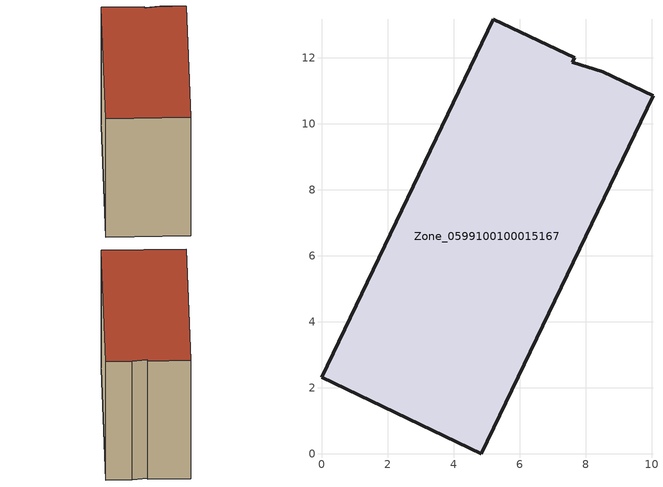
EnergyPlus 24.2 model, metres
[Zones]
Zone_0599100100015167
 floor ground (C_G): 0,2.32 5.2,13.18 7.67,12 7.6,11.87 8.53,11.59 10.04,10.86 4.84,0 z0
 wall outside (C_F): 8.53,11.59 7.6,11.87 7.67,12 5.2,13.18 0,2.32 4.84,0 10.04,10.86 8.53,11.59 z0:9.22
 roof outside (C_R): 7.6,11.87 7.67,12 5.2,13.18 0,2.32 4.84,0 10.04,10.86 8.53,11.59 z9.22
[BUILDING]
Pand.0599100100015167: North Axis=0; Terrain=City; Loads Convergence Tolerance Value=0.04; Temperature Convergence Tolerance Value=0.4; Solar Distribution=FullExterior; Maximum Number of Warmup Days=25; Minimum Number of Warmup Days=1
[Site:Location]
Rotterdam.The.Hague.AP_ZH_NLD Design_Conditions: Latitude=51.96; Longitude=4.45; Time Zone=1; Elevation=-4.5
[SITE:GROUNDTEMPERATURE:BUILDINGSURFACE]
18, 18, 18, 18, 18, 18, 18, 18, 18, 18, 18, 18
[MATERIAL] Thermal Absorptance=0.9; Solar Absorptance=0.7; Visible Absorptance=0.7
Name | Roughness | Thickness | Conductivity | Density | Specific Heat
G.TI.2015-2018 | MediumSmooth | 0.15 | 0.0428571 | 540 | 1210
F.TI.2015-2018 | Rough | 0.3 | 0.0666667 | 1920 | 840
R.TI.2015-2018 | MediumRough | 0.2 | 0.0333333 | 1500 | 1000
[CONSTRUCTION]
C_G: G.TI.2015-2018
C_F: F.TI.2015-2018
C_R: R.TI.2015-2018
[ZONE]
Zone_0599100100015167: Type=1; Multiplier=1; Ceiling Height=Autocalculate; Volume=Autocalculate; Floor Area=autocalculate; Part of Total Floor Area=Yes
[ZONEINFILTRATION:DESIGNFLOWRATE]
Infil_Zone_0599100100015167: Zone or ZoneList or Space or SpaceList=Zone_0599100100015167; Schedule=AlwaysOn; Design Flow Rate Calculation Method=Flow/Area; Flow Rate per Floor Area=0.0015; Constant Term Coefficient=1; Temperature Term Coefficient=0; Velocity Term Coefficient=0; Velocity Squared Term Coefficient=0
[HVACTEMPLATE:ZONE:IDEALLOADSAIRSYSTEM]
Zone_0599100100015167: Maximum Heating Supply Air Temperature=50; Minimum Cooling Supply Air Temperature=13; Maximum Heating Supply Air Humidity Ratio=0.0156; Minimum Cooling Supply Air Humidity Ratio=0.0077; Heating Limit=NoLimit; Cooling Limit=NoLimit; Dehumidification Control Type=ConstantSensibleHeatRatio; Cooling Sensible Heat Ratio=0.7; Dehumidification Setpoint=60; Humidification Control Type=None; Humidification Setpoint=30; Outdoor Air Method=None; Outdoor Air Flow Rate per Person=0.00944; Outdoor Air Flow Rate per Zone Floor Area=0; Outdoor Air Flow Rate per Zone=0; Demand Controlled Ventilation Type=None; Outdoor Air Economizer Type=NoEconomizer; Heat Recovery Type=None; Sensible Heat Recovery Effectiveness=0.7; Latent Heat Recovery Effectiveness=0.65
[ZONECONTROL:THERMOSTAT]
ThermostatControl_Zone_0599100100015167: Zone or ZoneList=Zone_0599100100015167; Control Type Schedule=DualSetpointControlType; Control 1=Thermostat_Zone_0599100100015167; Temperature Difference Between Cutout And Setpoint=0
[THERMOSTATSETPOINT:DUALSETPOINT]
Thermostat_Zone_0599100100015167: Heating Setpoint Temperature Schedule=HeatingSetpoint_Zone_0599100100015167; Cooling Setpoint Temperature Schedule=CoolingSetpoint_Zone_0599100100015167
[SCHEDULE:COMPACT]
HeatingSetpoint_Zone_0599100100015167: Through: 12/31, For: AllDays, Until: 24:00, 21
CoolingSetpoint_Zone_0599100100015167: Through: 12/31, For: AllDays, Until: 24:00, 24
DualSetpointControlType: Through: 12/31, For: AllDays, Until: 24:00, 4
AlwaysOn: Through: 12/31, For: AllDays, Until: 24:00, 1
